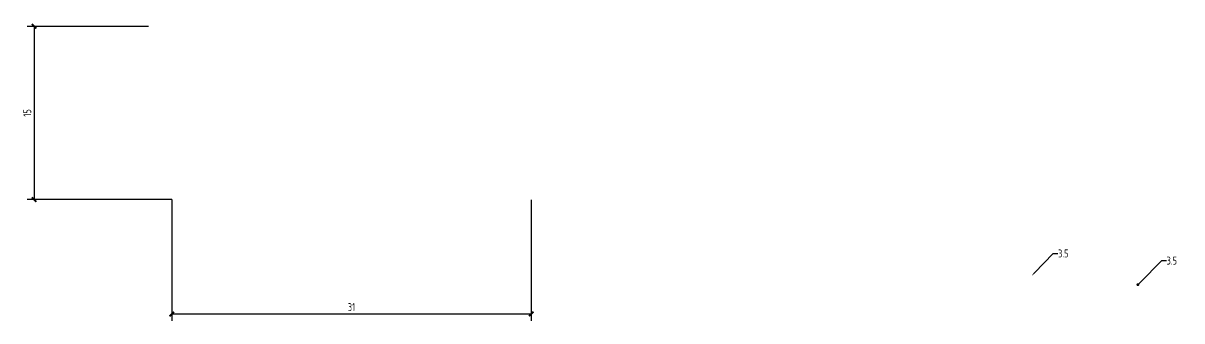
# Model space of a CAD drawing. Extents: x -337 to 273738, y -225 to 2088994.
# Drawn here: x 44443.4 to 44544.8, y 282109.3 to 282135.3 of the extents above; entities that cross this region are included whole.
import ezdxf
from ezdxf import colors
from ezdxf.entities.mleader import LeaderData, LeaderLine
from ezdxf.math import Vec2, Vec3

# ---------------------------------------------------------------- set-up
doc = ezdxf.new("R2010")
doc.units = 0
doc.header["$LTSCALE"] = 1000
doc.layers.get('0').update_dxf_attribs({"linetype": 'CONTINUOUS'})
doc.layers.get('Defpoints').update_dxf_attribs({"linetype": 'CONTINUOUS'})
doc.layers.add('E-REQU-DIMS', color=30, linetype='CONTINUOUS')
doc.styles.add('TH-STYLE3', font='tssdeng.shx', dxfattribs={"width": 0.65, "bigfont": 'tssdchn.shx'})
doc.dimstyles.new('E-DIMA02', dxfattribs={"dimscale": 0.2, "dimtxt": 3.5, "dimasz": 2, "dimexe": 3, "dimexo": 0, "dimgap": 1.25, "dimtad": 1, "dimdec": 1, "dimrnd": 1, "dimdsep": 46, "dimtxsty": 'TH-STYLE3', "dimblk1": 'ARCHTICK', "dimblk2": 'ARCHTICK', "dimsah": 1, "dimcen": 0, "dimclrt": 6, "dimadec": 0, "dimazin": 0, "dimtfac": 1, "dimtdec": 1, "dimtix": 1, "dimtmove": 2, "dimatfit": 3, "dimldrblk": 'ARCHTICK', "dimfxl": 1, "dimtolj": 1, "dimarcsym": 0})

# ---------------------------------------------------------------- blocks, each defined once
blk = doc.blocks.new('_ArchTick')
at = {"color": 0, "linetype": 'ByBlock', "const_width": 0.4}
blk.add_lwpolyline([(-0.5, -0.5), (0.5, 0.5)], dxfattribs=at)
blk = doc.blocks.new('*D510')
at = {"layer": 'Defpoints', "color": 0, "transparency": 16777216}
for p in [(44456.43, 282119.92), (44487.88, 282119.89), (44487.88, 282109.92)]:
    blk.add_point(p, dxfattribs=at)
at = {"layer": 'E-REQU-DIMS', "color": 0, "lineweight": -2, "transparency": 16777216}
for p, q in [((44456.43, 282119.92), (44456.43, 282109.32)), ((44487.88, 282119.89), (44487.88, 282109.32)), ((44456.43, 282109.92), (44487.88, 282109.92))]:
    blk.add_line(p, q, dxfattribs=at)
at = {"layer": 'E-REQU-DIMS', "color": 0, "lineweight": -2, "transparency": 16777216, "xscale": 0.4, "yscale": 0.4, "zscale": 0.4, "rotation": 180}
blk.add_blockref('_ArchTick', (44456.43, 282109.92), dxfattribs=at)
at = {"layer": 'E-REQU-DIMS', "color": 0, "lineweight": -2, "transparency": 16777216, "xscale": 0.4, "yscale": 0.4, "zscale": 0.4}
blk.add_blockref('_ArchTick', (44487.88, 282109.92), dxfattribs=at)
at = {"layer": 'E-REQU-DIMS', "color": 6, "transparency": 16777216, "insert": (44472.15, 282110.52), "char_height": 0.7, "attachment_point": 5, "style": 'TH-STYLE3'}
blk.add_mtext('\\A1;31', dxfattribs=at)
blk = doc.blocks.new('*D511')
at = {"layer": 'Defpoints', "color": 0, "transparency": 16777216}
for p in [(44454.39, 282135.07), (44444.39, 282119.92), (44456.43, 282119.92)]:
    blk.add_point(p, dxfattribs=at)
at = {"layer": 'E-REQU-DIMS', "color": 0, "lineweight": -2, "transparency": 16777216}
for p, q in [((44454.39, 282135.07), (44443.79, 282135.07)), ((44444.39, 282135.07), (44444.39, 282119.92)), ((44456.43, 282119.92), (44443.79, 282119.92))]:
    blk.add_line(p, q, dxfattribs=at)
at = {"layer": 'E-REQU-DIMS', "color": 0, "lineweight": -2, "transparency": 16777216, "xscale": 0.4, "yscale": 0.4, "zscale": 0.4}
for p, rotation in [((44444.39, 282135.07), 90), ((44444.39, 282119.92), 270)]:
    blk.add_blockref('_ArchTick', p, dxfattribs=dict(at, rotation=rotation))
at = {"layer": 'E-REQU-DIMS', "color": 6, "transparency": 16777216, "insert": (44443.79, 282127.5), "char_height": 0.7, "attachment_point": 5, "rotation": 90, "style": 'TH-STYLE3'}
blk.add_mtext('\\A1;15', dxfattribs=at)
blk = doc.blocks.new('_Dot')
at = {"color": 0, "linetype": 'ByBlock', "lineweight": -2}
blk.add_line((-0.5, 0), (-1, 0), dxfattribs=at)
at = {"color": 0, "linetype": 'ByBlock', "const_width": 0.5}
blk.add_lwpolyline([(-0.25, 0, 1), (0.25, 0, 1)], format="xyb", close=True, dxfattribs=at)
blk = doc.blocks.new('标注图名图签索引')
at = {"layer": 'E-REQU-DIMS'}
dim = blk.add_linear_dim(base=(29425.57, -8362.26), p1=(29435.57, -8347.12), p2=(29437.62, -8362.26), angle=270, dimstyle='E-DIMA02', dxfattribs=at)
dim.commit()
dim.dimension.update_dxf_attribs({"geometry": '*D511', "text_midpoint": (29424.97, -8354.69), "insert": (-15018.81, -290482.19)})
dim = blk.add_linear_dim(base=(29469.06, -8372.26), p1=(29437.62, -8362.26), p2=(29469.06, -8362.3), dimstyle='E-DIMA02', dxfattribs=at)
dim.commit()
dim.dimension.update_dxf_attribs({"geometry": '*D510', "text_midpoint": (29453.34, -8371.66), "insert": (-15018.81, -290482.19)})
ml = blk.add_multileader_mtext('Standard', dxfattribs=at)
ml.set_content('3.5', color=6, style='TH-STYLE3')
ml.set_leader_properties()
ml.build(insert=Vec2(0, 0))
ml.multileader.update_dxf_attribs({"dogleg_length": 2, "arrow_head_size": 0.36, "scale": 0.2})
ctx = ml.context
ctx.base_point, ctx.scale, ctx.char_height, ctx.arrow_head_size, ctx.landing_gap_size, ctx.plane_origin = Vec3(29515.13, -8366.98), 0.2, 0.7, 0.36, 0.018, Vec3(29514.73, -8374.35)
notes = []
notes.append((ctx, [(0, (1, 1, 0), (29514.73, -8366.98), (1, 0), 0.4, [(0, [(29512.84, -8368.93)], 0, [])])]))
ctx.mtext.insert, ctx.mtext.flow_direction = Vec3(29515.15, -8366.63), 5
ml = blk.add_multileader_mtext('Standard', dxfattribs=at)
ml.set_content('3.5', color=6, style='TH-STYLE3')
ml.set_leader_properties()
ml.set_arrow_properties(name='DOT')
ml.build(insert=Vec2(0, 0))
ml.multileader.update_dxf_attribs({"dogleg_length": 2, "arrow_head_size": 0.25, "scale": 0.2})
ctx = ml.context
ctx.base_point, ctx.scale, ctx.char_height, ctx.arrow_head_size, ctx.landing_gap_size, ctx.plane_origin = Vec3(29524.63, -8367.6), 0.2, 0.7, 0.25, 0.018, Vec3(29521.28, -8375.42)
notes.append((ctx, [(0, (1, 1, 0), (29524.23, -8367.6), (1, 0), 0.4, [(0, [(29522.13, -8369.71)], 0, [])])]))
ctx.mtext.insert, ctx.mtext.flow_direction = Vec3(29524.64, -8367.25), 5
for ctx, leaders in notes:
    for number, flags, end, landing, length, lines in leaders:
        leader = LeaderData()
        leader.index, (leader.has_last_leader_line, leader.has_dogleg_vector, leader.attachment_direction) = number, flags
        leader.last_leader_point, leader.dogleg_vector, leader.dogleg_length = Vec3(end), Vec3(landing), length
        for number, points, colour, breaks in lines:
            line = LeaderLine()
            line.index, line.vertices, line.color, line.breaks = number, Vec3.list(points), colors.encode_raw_color(colour), breaks
            leader.lines.append(line)
        ctx.leaders.append(leader)

msp = doc.modelspace()

# ---------------------------------------------------------------- block references
msp.add_blockref('标注图名图签索引', (15018.81, 290482.19))

doc.saveas('drawing.dxf')
